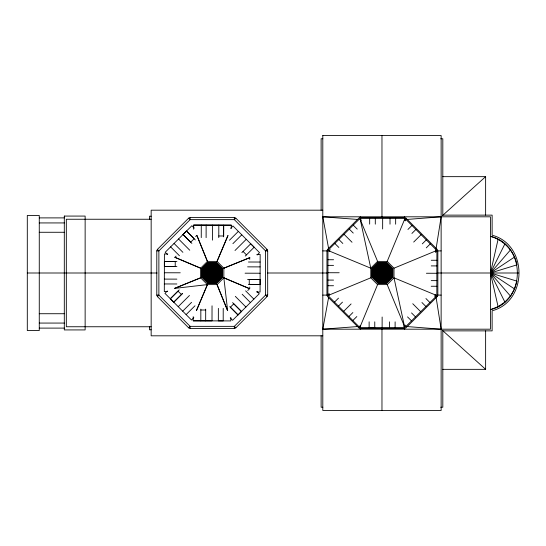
<?xml version="1.0" encoding="UTF-8"?>
<svg xmlns="http://www.w3.org/2000/svg" width="546" height="546" viewBox="0 0 546 546"><rect width="100%" height="100%" fill="white"/><g stroke="black" fill="none" stroke-linecap="round" stroke-linejoin="round"><path stroke-width="0.82" d="M27.3 273L27.3 215.472L39.271 215.472L39.271 330.528L27.3 330.528L27.3 273L65.977 273M151.16 326.754L66.325 326.754L66.325 273L66.325 219.246L151.16 219.246M149.481 219.396L149.481 216.216L151.181 216.216M164.38 266.421L164.38 261.575L175.225 261.589L175.225 266.448L164.38 266.428L176.911 266.448M260.101 284.418L260.101 279.566L249.256 279.545L249.256 284.398L260.087 284.418L248.389 284.398M321.123 210.258L321.123 138.766L322.822 138.766M360.292 218.229L360.292 216.81M381.968 216.81L381.968 135.538M404.49 218.229L404.49 216.81M485.626 215.138L485.626 176.658L442.813 176.658M440.772 407.234L442.813 407.234L442.813 330.869L492.13 330.869L492.13 310.77C527.941 301.515 527.941 244.485 492.13 235.23L492.13 215.131L442.813 215.131L442.813 138.766L440.772 138.766M230.821 317.574L230.815 320.918L193.195 320.823L193.209 316.646M193.659 229.252L193.666 225.075L231.286 225.164L231.272 228.508M212.039 305.828L212.005 320.871L200.819 320.85L200.839 309.145M201.256 237.626L201.283 225.095L231.286 225.164M216.53 262.646L212.708 271.799L213.397 272.488L222.563 268.714L216.53 262.646L207.971 262.626L201.904 268.666L201.883 277.225L202.184 268.782L208.087 262.913L216.414 262.933L222.57 268.721L222.57 277.279L216.516 283.333L207.951 283.333L201.904 277.279L201.904 268.721L207.951 262.667L216.516 262.667L222.57 268.721L222.57 277.279L218.516 275.6L214.401 278.242L210.067 278.242L206.995 275.17L206.989 270.789L210.067 267.724L214.407 267.738L217.465 270.816L222.283 268.837M202.163 277.109L202.491 268.905L208.21 263.213L216.284 263.233L221.983 268.96L221.983 277.034L216.271 282.746L208.197 282.746L202.491 277.04L202.805 269.041L208.34 263.534L216.155 263.554L221.656 269.096L221.662 276.904L216.141 282.425L208.333 282.425L202.812 276.904L201.904 277.279M222.277 268.837L222.283 277.156L216.4 283.046L208.333 282.425L203.146 276.761L203.146 269.185L208.483 263.875L216.011 263.895L221.321 269.233L221.321 276.761L215.998 282.084L208.47 282.084L203.146 276.761L202.47 276.986M203.146 276.761L203.501 276.617L203.501 269.328L208.627 264.23L215.861 264.25L220.966 269.376L220.966 276.617L215.854 281.729L208.62 281.729L203.501 276.617L203.87 269.485L208.784 264.598L215.711 264.619L220.591 269.533L220.591 276.46L215.697 281.361L208.77 281.361L203.876 276.46L202.812 276.904L208.197 282.746L207.951 283.333L210.756 276.569L213.711 276.569L216.346 274.699L216.899 271.069L214.407 267.738L209.637 266.68L205.951 270.352L205.938 275.553L209.63 279.279L214.837 279.279L218.516 275.6L218.509 270.4L214.844 266.694L209.637 266.68L211.739 271.799L210.968 269.915L213.493 269.922L215.281 271.717L215.288 274.263L213.5 276.051L210.968 276.051L209.179 274.263L204.661 276.139L208.934 280.972L215.697 281.361L220.966 276.617L213.404 273.485L212.722 274.174L214.407 278.242L217.472 275.17L218.509 270.4M222.57 277.279L221.983 277.034L216.141 282.425L208.47 282.084L203.876 276.46L204.259 276.303L208.934 280.972L215.534 280.972L220.209 276.303L220.202 269.697L215.547 265.008L208.941 264.987L203.87 269.485L203.856 276.413L203.481 276.563M220.966 269.383L220.591 276.46L215.54 280.972L209.098 280.569L205.078 275.962L209.268 280.153L215.199 280.153L219.39 275.962L219.383 270.038L215.377 265.411L209.104 265.39L204.259 269.649L203.856 276.413L204.245 276.256L204.259 269.649L208.941 264.987L215.377 265.411L219.799 269.854L219.806 276.133L215.37 280.569L209.098 280.569L204.661 276.139M204.245 276.256L204.661 269.813L209.104 265.39L215.206 265.827L218.953 270.202L215.028 266.257L209.452 266.236L205.508 270.168L205.494 275.737L204.259 276.303L208.77 281.361L215.854 281.729L216.516 283.333M205.671 320.857L205.692 309.159M206.108 237.64L206.135 225.102M215.861 264.25L220.591 269.533L220.209 276.303L215.37 280.569L209.268 280.153L205.508 275.785L209.452 279.723L215.022 279.723L218.96 275.785L219.383 270.038L215.206 265.827L214.844 266.694L217.465 270.816L215.8 271.498L213.711 269.403L210.749 269.396L208.654 271.485L208.647 274.44L210.531 277.109L214.168 277.668L217.472 275.17L217.472 270.83L216.899 274.931L214.168 277.668L210.299 277.668L207.569 274.931L205.951 275.6L206.989 270.789L210.306 268.298L214.168 268.311L216.892 271.048L216.899 274.931L213.936 277.115L210.531 277.109L208.122 274.699L207.569 274.931L210.067 278.242L214.837 279.279L215.854 281.729M209.179 274.263L210.626 273.669L211.568 274.611L211.746 274.174L210.968 276.051L209.684 274.058L209.678 271.908L211.172 270.413L213.288 270.42L214.776 271.922L213.493 269.922L213.288 270.42L210.968 269.915L209.173 271.696L209.166 274.228L208.647 274.44L210.756 276.569L213.936 277.109L216.346 274.699L216.346 271.294L214.168 268.311L210.067 267.724L205.951 270.352M203.87 269.485L201.904 268.666L209.678 271.908L209.166 274.228L210.613 273.635L210.613 272.297L211.561 271.355L212.892 271.362L213.834 272.311L215.8 271.498L213.936 268.864L210.306 268.298L207.562 271.028L206.982 275.129L209.63 279.279L209.268 280.153M212.442 240.158L212.476 225.116M218.373 308.353L218.345 320.884L223.198 320.898L223.225 308.36M218.782 237.653L218.816 225.136M223.642 236.841L223.669 225.143L223.642 235.981L218.789 235.981M360.292 325.825L360.292 327.429L403.951 327.504L403.951 325.901M360.831 220.106L360.838 218.496L404.497 218.571L404.49 220.181M369.137 321.819L369.13 327.45L374.761 327.457L374.768 321.826M369.662 224.14L369.676 218.509M372.038 277.225L372.058 268.666L378.125 262.626L386.691 262.646L392.724 268.721L392.724 277.279L386.67 283.333L378.112 283.333L372.058 277.279L372.058 268.721L378.112 262.667L386.67 262.667L392.724 268.721L392.724 277.279L392.137 277.034L386.295 282.425L378.487 282.425L372.966 276.904L372.058 277.279L378.282 274.699L380.692 277.109L384.323 277.668L387.633 275.17L388.67 270.4L392.724 268.721L383.558 272.515L388.67 270.386L388.67 275.6L384.991 279.279L379.791 279.279L376.112 275.6M372.324 277.109L372.345 268.782L378.242 262.913L386.568 262.933L392.438 268.837L392.438 277.163L386.554 283.046L378.228 283.046L372.345 277.163M372.625 276.986L372.645 268.912L378.371 263.213L386.445 263.233L392.137 268.96L392.137 277.034L386.432 282.746L378.358 282.746L372.645 277.04L372.966 269.041L378.501 263.534L386.309 263.554L391.816 269.096L391.816 276.904L386.295 282.425L378.624 282.084L373.307 276.767L373.3 269.185L378.637 263.875L386.172 263.895L391.475 269.233L391.475 276.761L386.158 282.091L378.624 282.084L378.112 283.333M392.724 277.279L391.475 276.761L391.816 269.096L386.445 263.233L386.165 263.895L378.501 263.534L378.125 262.626L378.637 263.875L372.966 269.041L372.945 276.849L373.3 269.185L372.058 268.666M392.13 268.96L391.816 276.904L386.158 282.091L378.931 281.361L374.42 276.303L379.088 280.972L385.694 280.972L390.363 276.303L390.363 269.697L385.701 265.008L378.938 264.605L373.655 269.328L373.641 276.563L378.774 281.736L386.008 281.729L391.12 276.617L391.12 269.383L386.022 264.25L378.788 264.23L373.655 269.328L373.3 269.185L381.21 272.481L380.774 272.297L381.715 271.355L383.053 271.362L383.995 272.311L384.002 273.669L383.06 274.611L381.722 274.611L380.78 273.669L373.641 276.563L374.03 269.485L378.938 264.598L385.865 264.619L390.752 269.533L390.752 276.46L385.858 281.361L378.931 281.361L374.03 276.467L378.774 281.736M391.12 269.383L390.752 276.46L385.694 280.972L379.258 280.569L375.238 275.962L379.429 280.153L385.353 280.153L389.544 275.962L389.96 269.861L385.701 265.008L379.101 264.987L374.42 269.649L374.399 276.256L374.815 269.813L379.265 265.39L385.537 265.411L389.96 269.854L389.96 276.133L385.531 280.569L379.258 280.569L374.822 276.139L379.088 280.972L385.851 281.361L391.475 276.761M385.176 279.723L389.544 275.962L389.544 270.038L385.36 265.827L379.436 265.806L375.232 269.99L375.218 275.914L375.662 270.168L379.613 266.236L385.183 266.257L389.114 270.202L389.114 275.785L385.176 279.723L379.607 279.723L375.668 275.785L379.429 280.153L385.531 280.569L390.363 276.303L390.745 269.533L386.022 264.25L386.691 262.646M375.3 224.147L375.307 218.516M375.648 275.737L375.662 270.168M376.105 270.352L376.092 275.559L377.149 270.789L380.221 267.724L384.561 267.738L387.626 270.816L384.998 266.694L379.798 266.68L376.105 270.352L380.221 267.724L384.323 268.311L387.053 271.048L387.059 274.931L384.323 277.668L380.46 277.668L377.723 274.931L380.221 278.242L384.991 279.279L386.67 283.333L386.295 282.425M381.21 273.45L378.269 274.665L378.276 271.253L380.692 268.857L384.097 268.864L386.493 271.28L386.5 274.706L384.091 277.115L380.685 277.109L378.822 274.481L378.815 271.485L380.91 269.396L383.865 269.403L385.954 271.498L384.091 268.864L380.46 268.298L377.143 270.789L377.136 275.129L379.791 279.279L381.907 274.174M379.832 271.908L379.327 274.228L379.333 271.696L381.122 269.915L383.654 269.922L385.435 271.717L385.442 274.263L383.654 276.051L381.128 276.051L379.839 274.058L379.832 271.908L381.333 270.413L383.442 270.42L384.937 271.922L383.654 269.922L386.022 264.25M380.767 273.635L380.774 272.297M382.118 327.47L382.139 317.014M382.65 228.986L382.664 218.53M389.475 327.484L389.489 321.853M390.015 224.174L390.021 218.543M395.113 327.491L395.12 321.86M395.645 224.188L395.659 218.55M214.407 267.738L213.711 269.403L210.531 268.857L208.115 271.26L207.555 274.891L207.562 271.028L210.531 268.857L213.936 268.864L216.339 271.28L215.806 274.481L213.711 276.576L215.998 282.084L221.662 276.904L221.976 268.96M221.321 276.761L221.656 269.096L216.284 263.233M203.146 269.185L202.791 276.849L202.805 269.041L208.483 263.875L210.749 269.396L208.115 271.26L208.108 274.665L208.654 271.478L204.259 269.649M389.114 270.202L385.36 265.827L379.265 265.39L374.42 269.649L374.017 276.413L374.03 269.485L379.101 264.987L385.537 265.411L389.544 270.031L389.114 275.785L391.816 276.904M378.822 274.481L380.91 276.569L383.872 276.576L386.5 274.699L387.059 271.069L384.561 267.738L379.798 266.68L381.9 271.799L378.637 263.875L385.865 264.619L390.363 269.69L389.96 276.133L385.353 280.153L379.607 279.723L378.351 282.746L372.966 276.904L378.487 282.425L386.432 282.746M379.613 266.236L375.232 269.99L374.802 276.085L374.815 269.813L379.436 265.806L385.183 266.257L385.537 265.411M205.508 270.168L205.064 275.914L205.078 269.99L209.282 265.806L215.206 265.827M436.008 249.235L441.134 216.81L406.156 219.512M212.285 274.597L212.285 273.86L212.585 274.597L213.5 274.222L212.892 272.393L211.241 271.963L212.066 271.621L213.5 271.778L214.005 273L213.5 274.222C209.309 276.174 213.22 270.761 211.063 271.778L210.558 273L211.063 274.222L211.978 274.597L213.5 271.778L211.978 271.403L211.241 271.963L210.811 273L211.978 274.597L212.285 273.86L211.671 273.607L211.063 271.778L210.811 273M382.439 274.597L382.439 273.86L382.746 274.597L383.661 274.222L383.299 273L383.046 272.393L381.401 271.963L383.661 271.778L384.166 273L383.483 274.037C379.504 276.331 383.401 270.611 381.224 271.778L380.719 273L381.224 274.222L382.132 274.597L383.661 271.778L382.132 271.403L381.401 271.963L380.972 273L382.132 274.597L382.439 273.86L381.831 273.607L381.224 271.778L380.972 273M378.269 274.665L378.815 271.485L375.232 269.99M328.583 248.403L322.802 216.81L490.451 216.81L490.451 329.19L322.802 329.19L328.583 297.597M209.684 274.058L211.179 275.553L213.288 275.553L214.783 274.058L215.281 271.737M379.839 274.058L381.333 275.553L383.449 275.553L384.944 274.058L385.442 271.737M498.088 239.339L490.451 273L498.088 306.661L490.451 309.623C526.351 301.583 526.269 244.39 490.451 236.377C503.774 239.987 514.332 251.296 517.021 264.83L490.451 273L504.879 302.068L498.088 306.661M504.879 302.068L510.469 296.082L514.585 288.991L517.021 281.17L490.451 273L504.879 243.932M156.784 250.901L157.398 249.42L188.65 218.161L190.131 217.547L234.336 217.547L235.817 218.161L267.069 249.42L267.683 250.901L267.683 295.099L267.069 296.58L235.817 327.839L234.336 328.453L190.131 328.453L188.65 327.839L157.398 296.58L156.784 295.099L156.784 250.901L158.879 250.901L190.131 219.642L234.336 219.642L235.817 218.161M209.63 279.279L211.377 275.068L210.162 273.86L210.155 272.106L211.37 270.898L213.083 270.905L214.298 272.12L214.305 273.86L213.09 275.075L211.377 275.068M212.585 274.597L213.752 273L213.322 271.963L212.585 271.403L212.285 272.14L212.066 271.621M360.292 217.547L360.292 219.642L370.782 268.188L370.782 277.812L377.586 284.609L360.292 326.358L358.811 327.839L327.559 296.58L326.945 295.099L326.945 250.901L327.559 249.42L358.811 218.161L360.292 217.547L404.49 217.547L405.971 218.161L437.23 249.42L437.844 250.901L437.844 295.099L437.23 296.58L405.971 327.839L404.49 328.453L360.292 328.453L358.811 327.839M404.49 329.19L404.49 326.358L394 277.812L394 268.188L387.203 261.391L404.49 219.642L405.971 218.161M382.746 274.597L383.913 273L383.483 271.963L382.746 271.403L382.439 272.14L382.227 271.621M383.661 274.222L384.166 273L382.657 271.621L383.046 272.393L383.483 271.963M212.715 271.799L212.892 271.362M379.607 279.723L380.46 277.668L378.282 274.699M380.685 277.109L380.91 276.569L384.097 277.109L387.059 274.931L387.626 270.83L387.626 275.17L384.561 278.242L380.221 278.242L377.149 275.17L377.716 271.028L380.46 268.298L384.323 268.311L386.493 271.28L385.961 274.481L383.872 276.576L384.991 279.279M383.053 271.362L382.869 271.799L383.654 269.922M383.244 270.905L381.524 270.898L380.309 272.106L380.309 273.819L381.531 275.068L383.251 275.075L384.459 273.86L384.459 272.147L383.244 270.905L384.998 266.694L388.67 270.386M208.62 281.729L208.77 281.361M385.865 264.619L386.172 263.895M227.948 235.497L217.042 261.391L207.425 261.391L200.621 268.188L200.621 277.812L207.425 284.609L217.042 284.609L223.846 277.812L223.846 268.188L217.042 261.391L227.948 235.681M196.519 310.503L207.425 284.609L174.604 288.404L200.621 277.812L174.734 288.281M196.519 310.319L207.425 284.609M382.657 274.379L383.046 273.607L383.483 274.037M213.322 274.037L212.892 273.607L212.496 274.379L214.005 273L212.496 271.621L212.892 272.393L213.322 271.963M510.469 249.918L490.451 273L510.469 296.082M183.046 234.5L186.473 231.081L194.13 238.759L190.697 242.192L183.04 234.507L191.885 243.386M176.099 256.101L174.918 257.289L200.621 268.188L174.734 257.289M195.645 236.555L196.826 235.374L207.425 261.391L196.956 235.497M157.398 296.58L158.879 295.099L158.879 250.901L157.398 249.42M211.241 274.037L211.671 273.607L212.066 274.379L210.558 273L211.418 273M211.568 274.611L212.899 274.611L213.841 273.669L213.841 272.331M188.65 327.839L190.131 326.358L234.336 326.358L235.817 327.839M267.069 249.42L265.588 250.901L265.588 295.099L234.336 326.358L234.336 328.453M247.775 290.492L249.556 288.711L223.846 277.812L227.641 310.626L217.042 284.609L227.511 310.503M241.441 311.479L233.784 303.801L230.351 307.227L238.001 314.905L241.434 311.486L232.596 302.6M327.559 249.42L329.033 250.901L330.241 249.699M387.203 261.391L377.586 261.391L370.782 268.188L329.033 250.901M381.401 274.037L381.831 273.607L382.227 274.379L380.719 273L381.579 273M377.586 284.609L387.203 284.609L394 277.812L435.749 295.099L437.23 296.58M405.698 325.157L404.49 326.358L387.203 284.609M434.548 296.301L435.749 295.099M167.322 290.991L164.953 293.352L191.489 320.011L193.857 317.656M230.624 228.337L232.992 225.976L259.527 252.634L257.159 254.996M170.332 298.751L178.003 291.1L181.436 294.54L182.623 293.359L173.751 302.191L170.325 298.758L179.211 289.906M229.484 240.213L238.363 231.374M173.758 302.191L181.436 294.54M232.903 243.653L241.789 234.814M178.221 306.681L189.476 295.482M235.005 250.505L246.26 239.305M182.692 311.172L191.578 302.334M241.858 252.634L250.73 243.803L254.156 247.229L245.27 256.081M186.118 314.612L194.997 305.774M329.415 294.724L328.276 295.857L359.097 326.788L360.237 325.648M404.552 220.352L405.692 219.212L436.513 250.136L435.374 251.276M334.514 302.122L338.5 298.143M407.944 229.45L411.93 225.478M338.493 306.108L342.478 302.136M411.916 233.442L415.909 229.463M343.687 311.322L351.092 303.938M413.691 242.062L421.103 234.678M348.88 316.537L352.866 312.558M422.304 243.864L426.296 239.892M352.853 320.522L356.845 316.55M426.283 247.857L430.275 243.878M202.491 268.905L208.34 263.534L216.011 263.895M372.345 268.782L378.501 263.534M442.39 215.677L485.626 176.658M203.501 269.328L208.784 264.598L215.547 265.008L219.799 269.854L219.39 275.962L215.022 279.723M215.028 266.257L209.282 265.806L204.661 269.813L204.648 276.085L205.078 269.99L209.452 266.236M380.91 269.396L378.276 271.26L377.709 274.891L377.716 271.028L380.692 268.857L383.865 269.403M514.585 257.009L490.451 273L514.585 288.991M213.288 275.553L215.288 274.263L216.899 274.931M384.323 277.668L383.449 275.553L385.442 274.263L388.67 275.6L384.561 278.242L380.46 277.668M211.172 270.413L209.173 271.696L208.654 271.485M381.333 270.413L379.333 271.696L378.815 271.485M210.626 273.669L211.063 273.485M380.78 273.669L381.217 273.485M390.363 269.69L390.752 269.533M322.802 295.099L329.033 295.099L370.782 277.812M394 268.188L435.749 250.901L441.134 250.901M213.397 272.488L213.834 272.311M210.613 273.635L211.049 273.45M249.863 257.596L223.846 268.188L249.734 257.719L249.734 259.398M322.802 329.19L357.794 326.542M322.802 210.183L151.16 210.183L151.16 273L151.16 335.817L322.802 335.817M39.271 217.895L64.305 217.895M39.271 222.932L64.305 222.932M39.271 232.275L64.305 232.275M267.683 250.901L265.588 250.901L234.336 219.642L234.336 217.547M322.802 250.901L327.477 250.901M66.325 273L157.111 273M213.145 273L214.005 273M267.574 273L327.061 273M383.299 273L384.166 273M437.728 273L518.7 273M208.729 273.171L215.834 273.171M378.89 273.171L385.988 273.171M216.393 283.046L208.074 283.046L202.184 277.163M156.784 295.099L158.879 295.099L190.131 326.358L190.131 328.453M267.683 295.099L265.588 295.099L267.069 296.58M437.285 295.099L441.134 295.099M39.271 313.725L64.305 313.725M39.271 323.068L64.305 323.068M39.271 328.105L64.305 328.105M151.181 329.784L149.481 329.784L149.481 326.604M442.813 369.342L485.626 369.342L485.626 330.862M322.822 407.234L321.123 407.234L321.123 335.742M329.572 250.901L327.962 250.894L327.887 294.56L329.497 294.56M435.292 251.44L436.896 251.44L436.827 295.099L435.217 295.099M327.948 259.732L333.579 259.746M431.251 260.271L436.882 260.278M327.934 265.37L333.565 265.376M431.244 265.902L436.875 265.916M327.921 272.727L339.189 272.747M426.406 273.253L436.861 273.273M327.914 280.084L333.545 280.098M431.217 280.624L436.848 280.63M327.9 285.722L333.531 285.729M431.21 286.254L436.841 286.268M200.839 310.005L205.692 310.012M193.195 320.823L200.812 320.843M193.666 225.075L201.283 225.095M167.752 253.958L164.407 253.951L164.319 291.564L167.663 291.571M256.818 254.416L260.162 254.422L260.073 292.035L256.729 292.028M164.394 261.568L176.924 261.595M248.444 262.012L260.142 262.039M247.597 266.858L260.128 266.892M164.366 272.761L180.241 272.795M245.079 273.191L260.114 273.232M164.353 279.102L176.884 279.129M247.584 279.538L260.101 279.566M164.339 283.954L176.87 283.981M378.371 263.213L386.309 263.554L391.475 269.233M209.282 265.806L207.971 262.626L208.21 263.213L216.155 263.554L221.321 269.233M208.627 264.23L215.711 264.619L220.202 269.69L219.806 276.133L215.199 280.153L209.446 279.723M322.802 216.81L357.794 219.458M406.156 326.488L441.134 329.19L436.008 296.765M214.407 278.242L210.299 277.668L208.122 274.699M211.179 275.553L213.5 276.051M381.333 275.553L383.654 276.051L382.876 274.174L383.449 275.553M381.122 269.915L383.442 270.42M390.363 276.303L391.12 276.617M389.114 275.785L385.961 274.481L385.961 271.519M384.459 273.86L385.442 274.263L383.565 273.485L384.002 273.669M214.305 273.86L215.288 274.263M374.42 269.649L373.655 269.335M209.678 271.908L211.049 272.481L210.613 272.297M223.846 277.812L249.734 288.711L249.734 287.039M442.39 330.323L485.626 369.342M404.49 219.642L405.698 220.843M379.34 274.263L381.128 276.051M188.65 218.161L190.131 219.642L190.131 217.547M361.24 220.591L359.534 218.885L328.61 249.706L329.743 250.839M435.039 295.161L436.179 296.301L405.255 327.115L404.115 325.982M353.276 225.123L357.248 229.108M425.941 298.546L429.92 302.539M349.283 229.095L353.255 233.087M421.956 302.525L425.928 306.518M344.069 234.295L352.02 242.267M412.762 303.733L420.713 311.711M338.861 239.489L342.833 243.475M411.527 312.913L415.499 316.905M334.869 243.461L338.841 247.454M407.534 316.892L411.513 320.877M243.045 251.453L246.478 254.886M194.24 228.078L191.885 225.71L165.22 252.245L167.581 254.613M256.9 291.38L259.254 293.748L232.596 320.284L230.241 317.915M186.486 231.081L195.325 239.96M245.611 290.827L253.863 299.119M242.171 294.253L250.423 302.545M178.556 238.977L189.755 250.225M235.319 296.355L245.925 307.016M174.058 243.448L182.903 252.327M170.618 246.874L179.463 255.753M229.743 306.62L237.995 314.912M212.722 274.174L212.899 274.611M382.132 271.403L382.439 272.14L382.439 271.403M379.265 265.39L379.436 265.806M384.561 278.242L386.008 281.729M360.292 219.642L377.586 261.391M211.978 271.403L212.285 272.14L212.285 271.403M379.101 264.987L378.788 264.23M384.944 271.942L384.944 274.058M218.953 270.215L218.96 275.785M215.806 271.519L215.806 274.481M214.783 271.942L214.783 274.058M435.749 250.901L435.749 252.6M381.968 329.19L381.968 410.462M360.292 327.771L360.292 329.19M329.033 293.4L329.033 295.099M64.305 216.073L64.305 329.927L85.135 329.927L85.135 216.073L64.305 216.073M322.802 135.538L322.802 410.462L441.134 410.462L441.134 135.538L322.802 135.538"/></g></svg>
